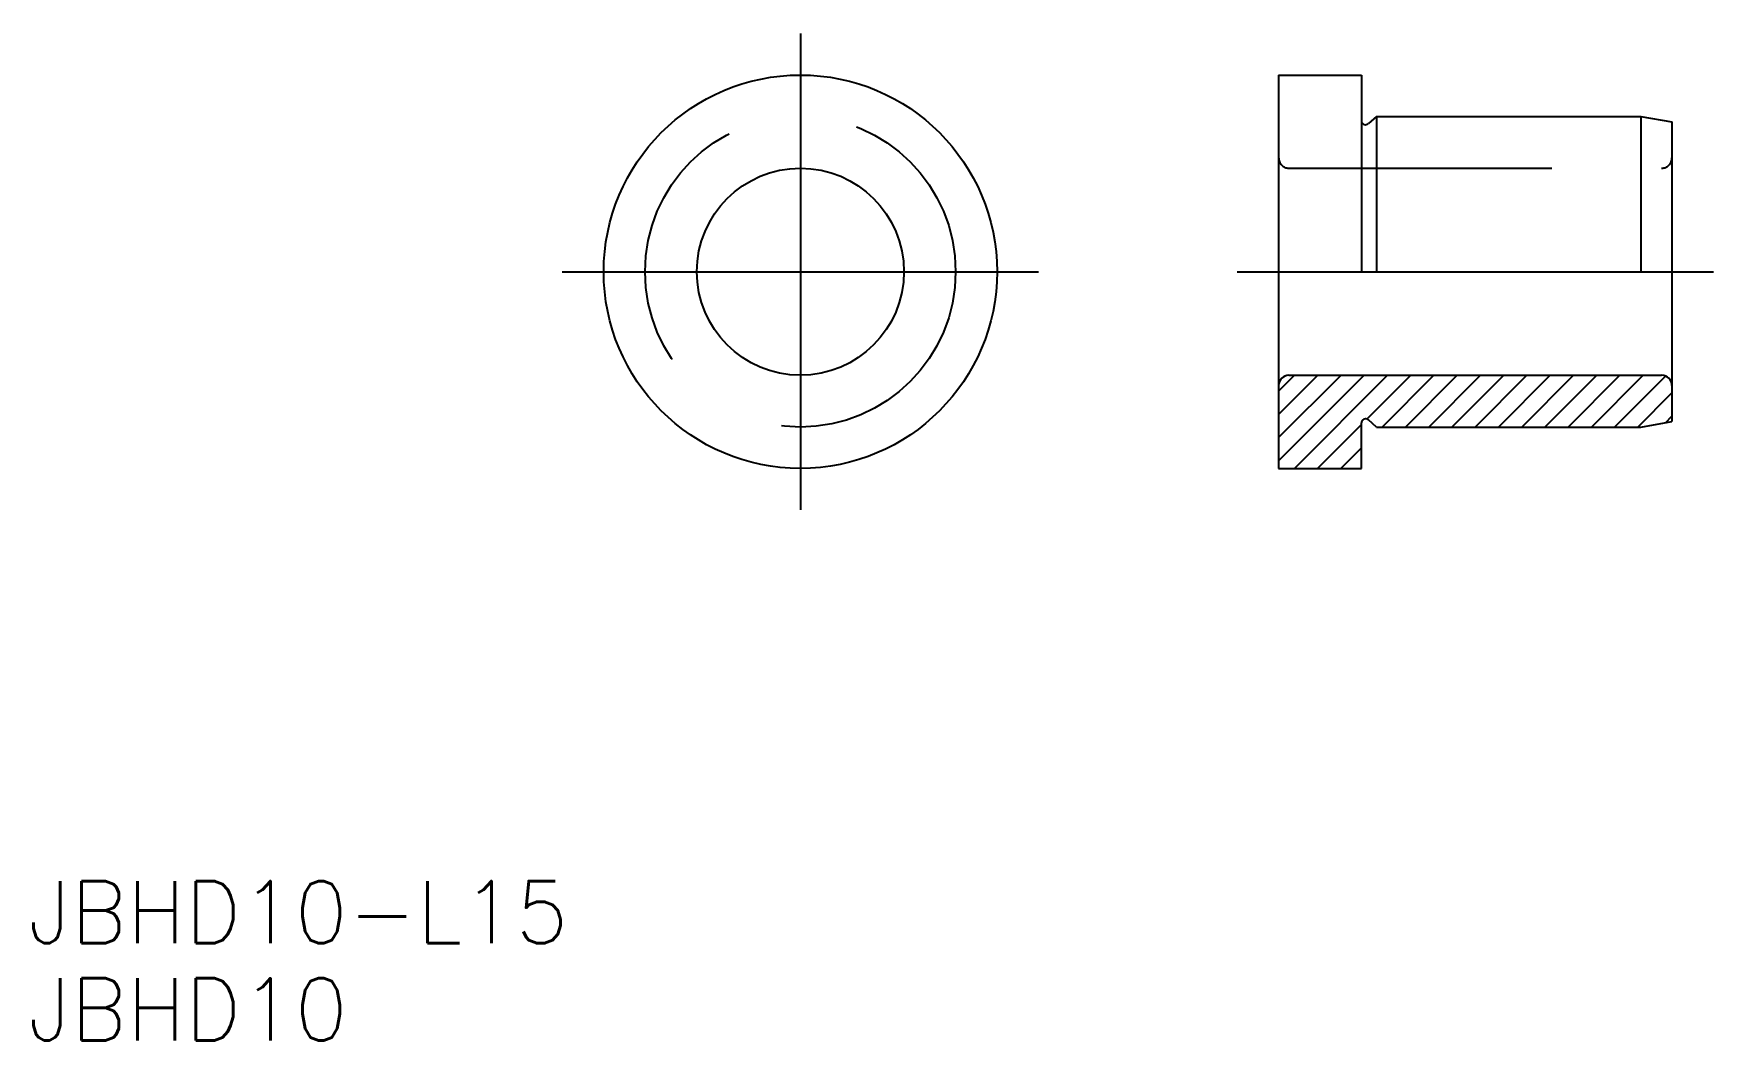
# Model space of a CAD drawing. Extents: x -37 to 44.1, y -37.1 to 11.5.
import ezdxf

# ---------------------------------------------------------------- set-up
doc = ezdxf.new("R2010")
doc.units = 0
doc.linetypes.add('CENTER', pattern=[50.8, 31.75, -6.35, 6.35, -6.35])
doc.linetypes.add('DASHED', pattern=[19.05, 12.7, -6.35])
doc.layers.get('0').update_dxf_attribs({"linetype": 'CONTINUOUS'})
doc.layers.add('CENTER', color=1, linetype='CENTER')
doc.styles.get("Standard").update_dxf_attribs({"font": 'txt.shx', "height": 3, "bigfont": 'bigfont.shx'})

msp = doc.modelspace()

# ---------------------------------------------------------------- linework, layer by layer
at = {"color": 7, "linetype": 'CONTINUOUS'}
for p, q in [((23.101, 9.5), (27.101, 9.5)), ((23.101, 9.5), (23.101, -9.5)), ((27.101, 9.5), (27.101, 0)), ((27.821, 7.5), (27.435, 7.152)), ((27.821, 7.5), (27.821, 0)), ((27.821, 7.5), (40.601, 7.5)), ((40.601, 7.5), (40.601, 0)), ((40.601, 7.5), (42.101, 7.236)), ((42.101, 7.236), (42.101, -7.236)), ((23.601, -5), (41.601, -5)), ((27.101, -9.5), (27.101, -7.3)), ((27.821, -7.5), (27.435, -7.152)), ((40.601, -7.5), (42.101, -7.236)), ((27.821, -7.5), (40.601, -7.5)), ((23.101, -9.5), (27.101, -9.5))]:
    msp.add_line(p, q, dxfattribs=at)
at = {"color": 3, "linetype": 'DASHED'}
msp.add_line((23.601, 5), (41.601, 5), dxfattribs=at)
at = {"color": 3, "linetype": 'CONTINUOUS'}
for p, q in [((23.101, -5.769), (23.87, -5)), ((23.101, -6.892), (24.993, -5)), ((23.101, -8.014), (26.115, -5)), ((23.101, -9.137), (27.238, -5)), ((23.86, -9.5), (28.36, -5)), ((27.37, -7.112), (29.483, -5)), ((28.105, -7.5), (30.605, -5)), ((29.228, -7.5), (31.728, -5)), ((30.35, -7.5), (32.85, -5)), ((31.473, -7.5), (33.973, -5)), ((32.595, -7.5), (35.095, -5)), ((33.718, -7.5), (36.218, -5)), ((34.841, -7.5), (37.341, -5)), ((35.963, -7.5), (38.463, -5)), ((37.086, -7.5), (39.586, -5)), ((38.208, -7.5), (40.708, -5)), ((39.331, -7.5), (41.793, -5.038)), ((40.453, -7.5), (42.101, -5.852)), ((41.784, -7.291), (42.101, -6.975)), ((24.983, -9.5), (27.101, -7.382)), ((26.105, -9.5), (27.101, -8.504))]:
    msp.add_line(p, q, dxfattribs=at)
at = {"color": 7, "linetype": 'CONTINUOUS'}
for radius in [9.5, 5]:
    msp.add_circle((0, 0), radius, dxfattribs=at)
at = {"color": 3, "linetype": 'DASHED'}
msp.add_circle((0, 0), 7.5, dxfattribs=at)
at = {"color": 7, "linetype": 'CONTINUOUS'}
for centre, radius, start, end in [((27.301, 7.3), 0.2, 180, 312.07502), ((23.601, -5.5), 0.5, 90, 180), ((41.601, -5.5), 0.5, 0, 90), ((27.301, -7.3), 0.2, 47.92498, 180)]:
    msp.add_arc(centre, radius, start, end, dxfattribs=at)
at = {"color": 3, "linetype": 'DASHED'}
for centre, start, end in [((23.601, 5.5), 180, 270), ((41.601, 5.5), 270, 0)]:
    msp.add_arc(centre, 0.5, start, end, dxfattribs=at)
at = {"layer": 'CENTER', "color": 1, "linetype": 'CENTER'}
for p, q in [((0, 11.5), (0, -11.5)), ((-11.5, 0), (11.5, 0)), ((21.101, 0), (44.101, 0))]:
    msp.add_line(p, q, dxfattribs=at)

# ---------------------------------------------------------------- texts
at = {"color": 7, "linetype": 'CONTINUOUS'}
for s, p in [('JBHD10-L15', (-37.295, -32.428)), ('JBHD10', (-37.295, -37.124))]:
    msp.add_text(s, height=3, dxfattribs=at).set_placement(p)

doc.saveas('drawing.dxf')
